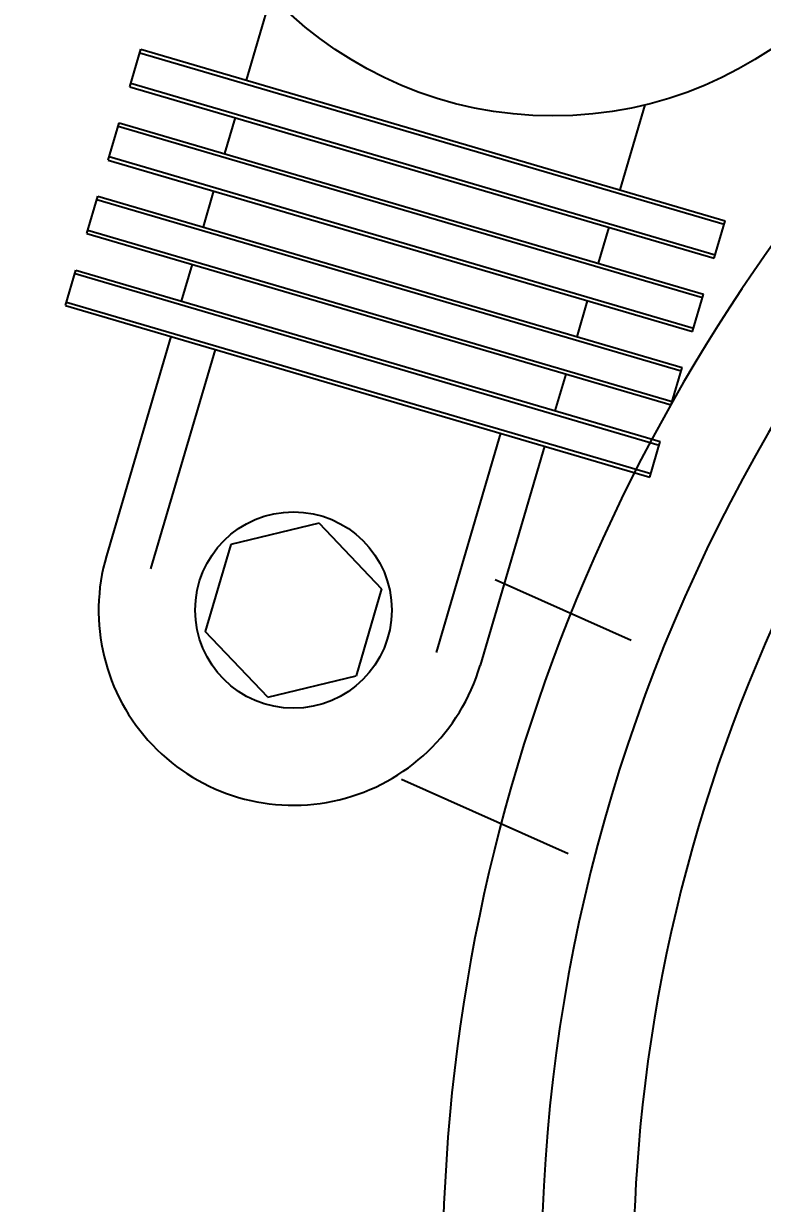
# Model space of a CAD drawing. Extents: x 4438 to 384502, y -178203 to -21188.
# Drawn here: x 374326.8 to 374394.5, y -173477.6 to -173369.6 of the extents above; entities that cross this region are included whole.
import ezdxf

# ---------------------------------------------------------------- set-up
doc = ezdxf.new("R2010")
doc.units = 0
doc.header["$LTSCALE"] = 8
doc.header["$MEASUREMENT"] = 0
doc.layers.get('0').update_dxf_attribs({"linetype": 'CONTINUOUS'})
doc.layers.get('DEFPOINTS').update_dxf_attribs({"linetype": 'CONTINUOUS'})
doc.layers.add('PL', color=5, linetype='CONTINUOUS')
doc.styles.add('DFT', font='simplex', dxfattribs={"width": 0.67, "bigfont": 'dft'})
doc.dimstyles.new('INTE$0', dxfattribs={"dimscale": 5, "dimtxt": 4, "dimasz": 3, "dimexe": 3, "dimexo": 0, "dimgap": 1, "dimtad": 1, "dimdec": 3, "dimdsep": 46, "dimtxsty": 'DFT', "dimcen": 0, "dimclrd": 3, "dimclre": 3, "dimclrt": 6, "dimadec": 0, "dimazin": 0, "dimtfac": 1, "dimtdec": 3, "dimtix": 1, "dimtmove": 1, "dimatfit": 0, "dimfxl": 1, "dimtolj": 1, "dimtzin": 0, "dimarcsym": 0})

# ---------------------------------------------------------------- blocks, each defined once
blk = doc.blocks.new('*D21')
at = {"color": 3, "lineweight": -2, "transparency": 16777216}
for p, q in [((374508.81, -173265.48), (374226.01, -173265.48)), ((374241.01, -173295.48), (374241.01, -173672.63)), ((374531.99, -173702.63), (374226.01, -173702.63))]:
    blk.add_line(p, q, dxfattribs=at)
at = {"color": 3, "transparency": 16777216}
for points in [[(374236.01, -173295.48), (374246.01, -173295.48), (374241.01, -173265.48)], [(374236.01, -173672.63), (374246.01, -173672.63), (374241.01, -173702.63)]]:
    blk.add_solid(points, dxfattribs=at)
at = {"layer": 'DEFPOINTS', "color": 0, "transparency": 16777216}
for p in [(374508.81, -173265.48), (374241.01, -173702.63), (374531.99, -173702.63)]:
    blk.add_point(p, dxfattribs=at)
at = {"color": 6, "transparency": 16777216, "insert": (374206.01, -173484.05), "char_height": 45, "attachment_point": 5, "rotation": 90, "style": 'DFT'}
blk.add_mtext('\\A1;710', dxfattribs=at)

msp = doc.modelspace()

# ---------------------------------------------------------------- linework, layer by layer
at = {"layer": 'PL', "ltscale": 0.5}
for p, q in [((374349.496, -173367.003), (374347.213, -173374.779)), ((374336.572, -173375.368), (374337.576, -173371.949)), ((374337.484, -173372.26), (374390.955, -173387.961)), ((374337.576, -173371.949), (374391.046, -173387.65)), ((374336.572, -173375.368), (374390.042, -173391.07)), ((374336.663, -173375.058), (374390.133, -173390.759)), ((374383.692, -173377.044), (374381.409, -173384.82)), ((374334.6, -173382.083), (374335.604, -173378.664)), ((374335.604, -173378.664), (374389.074, -173394.365)), ((374346.209, -173378.198), (374345.241, -173381.494)), ((374335.513, -173378.975), (374388.983, -173394.676)), ((374334.6, -173382.083), (374388.07, -173397.785)), ((374334.691, -173381.772), (374388.161, -173397.474)), ((374332.628, -173388.798), (374333.632, -173385.379)), ((374333.632, -173385.379), (374387.102, -173401.08)), ((374344.237, -173384.913), (374343.269, -173388.208)), ((374333.541, -173385.689), (374387.011, -173401.391)), ((374332.719, -173388.487), (374386.19, -173404.189)), ((374380.405, -173388.24), (374379.437, -173391.535)), ((374390.042, -173391.07), (374391.046, -173387.65)), ((374332.628, -173388.798), (374386.098, -173404.499)), ((374342.265, -173391.628), (374341.279, -173394.985)), ((374330.691, -173395.395), (374331.642, -173392.156)), ((374331.551, -173392.466), (374385.021, -173408.168)), ((374331.642, -173392.156), (374385.112, -173407.857)), ((374330.782, -173395.084), (374384.253, -173410.785)), ((374378.433, -173394.955), (374377.465, -173398.25)), ((374388.07, -173397.785), (374389.074, -173394.365)), ((374330.691, -173395.395), (374384.161, -173411.096)), ((374340.328, -173398.225), (374334.433, -173418.301)), ((374344.369, -173399.411), (374338.474, -173419.488)), ((374386.098, -173404.499), (374387.102, -173401.08)), ((374376.461, -173401.67), (374375.475, -173405.027)), ((374370.483, -173407.08), (374364.587, -173427.156)), ((374384.161, -173411.096), (374385.112, -173407.857)), ((374374.524, -173408.266), (374368.629, -173428.343)), ((374353.885, -173415.306), (374345.812, -173417.268)), ((374353.885, -173415.306), (374359.614, -173421.321)), ((374345.812, -173417.268), (374343.474, -173425.233)), ((374359.614, -173421.321), (374357.276, -173429.286)), ((374349.203, -173431.248), (374343.474, -173425.233)), ((374349.203, -173431.248), (374357.276, -173429.286))]:
    msp.add_line(p, q, dxfattribs=at)
at = {"layer": 'PL', "ltscale": 0.5, "flags": 128}
for points in [[(374382.442, -173426.057), (374369.991, -173420.503)], [(374376.684, -173445.575), (374361.44, -173438.774)]]:
    msp.add_lwpolyline(points, dxfattribs=at)
at = {"layer": 'PL', "ltscale": 0.5}
for centre, radius in [((374375.289, -173342.412), 35.637), ((374351.544, -173423.277), 8.991)]:
    msp.add_circle(centre, radius, dxfattribs=at)
at = {"layer": 'PL', "color": 7, "ltscale": 0.5}
for centre, radius, start, end in [((374527.882, -173484.222), 162.698, 126.28314, 217.56439), ((374527.882, -173484.222), 153.659, 126.18886, 242.37902), ((374527.985, -173484.354), 145.355, 125.11937, 175.36039), ((374527.985, -173484.354), 145.355, 175.36039, 214.6502)]:
    msp.add_arc(centre, radius, start, end, dxfattribs=at)
at = {"layer": 'PL', "ltscale": 0.5}
msp.add_arc((374351.531, -173423.322), 17.82, 163.6354, 343.6354, dxfattribs=at)

# ---------------------------------------------------------------- dimensions: what is measured, and where the dimension line sits
at = {"color": 1}
dim = msp.add_linear_dim(base=(374241.013, -173702.626), p1=(374508.814, -173265.484), p2=(374531.99, -173702.626), angle=90, text='710', dimstyle='INTE$0', override={"dimtxt": 9, "dimasz": 6, "dimgap": 2.5, "dimdec": 2, "dimtdec": 2}, dxfattribs=at)
dim.commit()
dim.dimension.update_dxf_attribs({"geometry": '*D21', "text_midpoint": (374206.013, -173484.055)})

doc.saveas('drawing.dxf')
